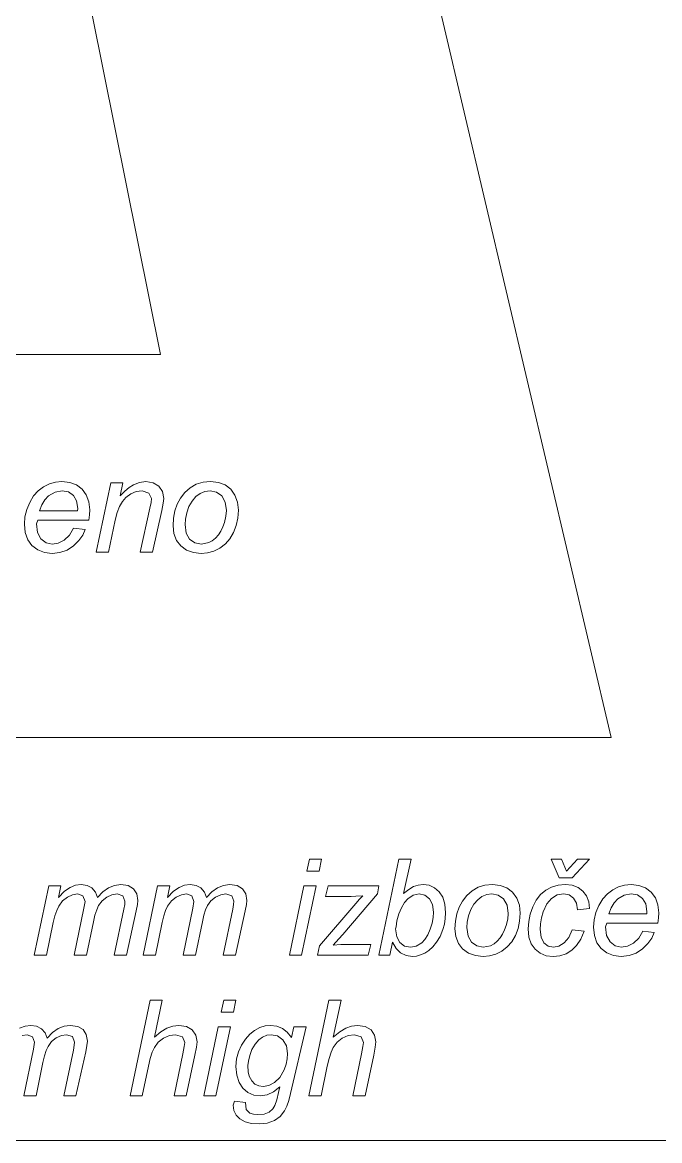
# Model space of a CAD drawing. Extents: x 0 to 297, y 0 to 420.
# Drawn here: x 226.72 to 246.64, y 92.92 to 127.89 of the extents above; entities that cross this region are included whole.
import ezdxf

# ---------------------------------------------------------------- set-up
doc = ezdxf.new("R2010")
doc.units = 0

msp = doc.modelspace()

# ---------------------------------------------------------------- linework, layer by layer
at = {"lineweight": 13}
for points in [[(224.248, 151.183), (231.039, 117.505), (174.046, 117.505)], [(234.624, 150.227), (245.128, 105.524), (168.253, 105.524)], [(250.785, 150.323), (264.305, 92.924), (191.471, 92.924)], [(226.633, 96.441), (226.8, 96.506), (226.98, 96.528), (227.164, 96.501), (227.314, 96.421), (227.426, 96.293), (227.491, 96.123), (227.658, 96.301), (227.834, 96.427), (228.02, 96.503), (228.214, 96.528), (228.449, 96.495), (228.617, 96.397), (228.717, 96.241), (228.751, 96.031), (228.738, 95.9), (228.701, 95.704), (228.394, 94.32), (228.012, 94.32), (228.311, 95.756), (228.339, 95.907), (228.349, 96.007), (228.284, 96.175), (228.101, 96.236), (227.941, 96.211), (227.777, 96.135), (227.631, 96.019), (227.522, 95.87), (227.463, 95.741), (227.41, 95.573), (227.362, 95.366), (227.144, 94.32), (226.762, 94.32), (227.066, 95.786), (227.099, 95.999), (227.035, 96.171), (226.867, 96.236), (226.712, 96.211)]]:
    msp.add_lwpolyline(points, dxfattribs=at)
for points in [[(228.32, 112.073), (228.678, 112.031), (228.603, 111.855), (228.483, 111.686), (228.317, 111.522), (228.117, 111.388), (227.893, 111.308), (227.645, 111.281), (227.411, 111.308), (227.197, 111.391), (227.017, 111.527), (226.886, 111.712), (226.807, 111.938), (226.78, 112.193), (226.799, 112.426), (226.854, 112.654), (226.947, 112.877), (227.07, 113.079), (227.214, 113.243), (227.38, 113.37), (227.562, 113.459), (227.754, 113.513), (227.956, 113.531), (228.201, 113.504), (228.411, 113.425), (228.586, 113.293), (228.717, 113.116), (228.796, 112.899), (228.822, 112.645), (228.814, 112.486), (228.791, 112.323), (227.197, 112.323), (227.155, 112.207), (227.191, 111.934), (227.298, 111.735), (227.457, 111.613), (227.647, 111.573), (227.84, 111.605), (228.029, 111.701), (228.195, 111.858)], [(229.03, 111.323), (229.482, 113.489), (229.863, 113.489), (229.779, 113.087), (229.922, 113.229), (230.057, 113.342), (230.187, 113.426), (230.378, 113.505), (230.574, 113.531), (230.809, 113.495), (230.987, 113.387), (231.099, 113.22), (231.137, 113.004), (231.123, 112.85), (231.08, 112.627), (230.787, 111.323), (230.405, 111.323), (230.706, 112.699), (230.74, 112.873), (230.751, 112.996), (230.676, 113.172), (230.459, 113.239), (230.275, 113.216), (230.105, 113.148), (229.949, 113.033), (229.845, 112.912), (229.756, 112.754), (229.681, 112.559), (229.621, 112.328), (229.412, 111.323)], [(231.428, 112.146), (231.443, 112.39), (231.488, 112.616), (231.562, 112.825), (231.666, 113.016), (231.8, 113.19), (231.965, 113.339), (232.154, 113.446), (232.367, 113.51), (232.604, 113.531), (232.846, 113.504), (233.056, 113.423), (233.232, 113.288), (233.364, 113.107), (233.444, 112.888), (233.47, 112.631), (233.453, 112.389), (233.403, 112.159), (233.32, 111.941), (233.206, 111.744), (233.064, 111.581), (232.893, 111.451), (232.705, 111.357), (232.51, 111.3), (232.309, 111.281), (232.069, 111.308), (231.852, 111.388), (231.67, 111.518), (231.537, 111.692), (231.456, 111.904)], [(227.255, 112.614), (228.445, 112.614), (228.447, 112.692), (228.413, 112.926), (228.311, 113.098), (228.156, 113.204), (227.962, 113.239), (227.74, 113.2), (227.539, 113.083), (227.423, 112.962), (227.328, 112.805)], [(231.803, 112.185), (231.839, 111.92), (231.947, 111.728), (232.111, 111.611), (232.313, 111.573), (232.543, 111.62), (232.653, 111.679), (232.755, 111.763), (232.846, 111.866), (232.922, 111.983), (232.984, 112.111), (233.033, 112.249), (233.08, 112.444), (233.095, 112.63), (233.059, 112.888), (232.95, 113.08), (232.787, 113.199), (232.585, 113.239), (232.423, 113.219), (232.275, 113.158), (232.142, 113.058), (232.023, 112.92), (231.925, 112.75), (231.857, 112.556), (231.817, 112.359)], [(235.613, 101.347), (235.691, 101.722), (236.073, 101.722), (235.995, 101.347)], [(237.865, 98.722), (238.49, 101.722), (238.871, 101.722), (238.632, 100.646), (238.798, 100.779), (238.948, 100.866), (239.093, 100.915), (239.244, 100.931), (239.433, 100.906), (239.601, 100.831), (239.746, 100.706), (239.858, 100.533), (239.926, 100.315), (239.948, 100.051), (239.939, 99.866), (239.912, 99.692), (239.868, 99.528), (239.778, 99.31), (239.67, 99.129), (239.55, 98.985), (239.426, 98.872), (239.298, 98.788), (239.168, 98.728), (239.038, 98.692), (238.913, 98.681), (238.716, 98.708), (238.544, 98.791), (238.401, 98.93), (238.294, 99.127), (238.204, 98.722)], [(244.448, 101.722), (243.909, 101.139), (243.501, 101.139), (243.251, 101.722), (243.573, 101.722), (243.73, 101.345), (244.073, 101.722)], [(227.09, 98.722), (227.54, 100.889), (227.921, 100.889), (227.846, 100.527), (228.039, 100.721), (228.21, 100.843), (228.377, 100.909), (228.558, 100.931), (228.741, 100.904), (228.892, 100.824), (229.003, 100.696), (229.068, 100.526), (229.236, 100.703), (229.412, 100.83), (229.597, 100.905), (229.792, 100.931), (230.026, 100.898), (230.194, 100.8), (230.295, 100.643), (230.328, 100.434), (230.316, 100.302), (230.279, 100.106), (229.971, 98.722), (229.59, 98.722), (229.888, 100.158), (229.917, 100.309), (229.926, 100.41), (229.861, 100.577), (229.678, 100.639), (229.518, 100.614), (229.355, 100.538), (229.209, 100.421), (229.099, 100.273), (229.041, 100.144), (228.988, 99.976), (228.939, 99.768), (228.721, 98.722), (228.34, 98.722), (228.644, 100.189), (228.676, 100.402), (228.612, 100.573), (228.445, 100.639), (228.289, 100.614), (228.126, 100.538), (227.975, 100.417), (227.855, 100.257), (227.79, 100.12), (227.732, 99.949), (227.684, 99.744), (227.471, 98.722)], [(230.495, 98.722), (230.945, 100.889), (231.326, 100.889), (231.251, 100.527), (231.444, 100.721), (231.615, 100.843), (231.782, 100.909), (231.963, 100.931), (232.146, 100.904), (232.297, 100.824), (232.408, 100.696), (232.473, 100.526), (232.641, 100.703), (232.817, 100.83), (233.002, 100.905), (233.197, 100.931), (233.431, 100.898), (233.599, 100.8), (233.7, 100.643), (233.733, 100.434), (233.721, 100.302), (233.684, 100.106), (233.376, 98.722), (232.995, 98.722), (233.293, 100.158), (233.322, 100.309), (233.331, 100.41), (233.266, 100.577), (233.083, 100.639), (232.923, 100.614), (232.76, 100.538), (232.613, 100.421), (232.504, 100.273), (232.446, 100.144), (232.393, 99.976), (232.344, 99.768), (232.126, 98.722), (231.745, 98.722), (232.049, 100.189), (232.081, 100.402), (232.017, 100.573), (231.85, 100.639), (231.694, 100.614), (231.531, 100.538), (231.38, 100.417), (231.26, 100.257), (231.195, 100.12), (231.137, 99.949), (231.089, 99.744), (230.876, 98.722)], [(235.066, 98.722), (235.518, 100.889), (235.899, 100.889), (235.448, 98.722)], [(235.948, 98.722), (236.007, 99.014), (237.14, 100.338), (237.257, 100.47), (237.366, 100.582), (237.143, 100.562), (236.994, 100.556), (236.198, 100.556), (236.281, 100.889), (237.865, 100.889), (237.816, 100.639), (236.734, 99.373), (236.611, 99.232), (236.438, 99.037), (236.678, 99.051), (236.828, 99.056), (237.615, 99.056), (237.531, 98.722)], [(240.24, 99.546), (240.254, 99.789), (240.299, 100.016), (240.373, 100.225), (240.477, 100.416), (240.611, 100.59), (240.776, 100.739), (240.965, 100.845), (241.178, 100.909), (241.415, 100.931), (241.658, 100.904), (241.867, 100.823), (242.043, 100.687), (242.175, 100.506), (242.255, 100.288), (242.281, 100.031), (242.265, 99.789), (242.215, 99.559), (242.131, 99.34), (242.017, 99.144), (241.875, 98.981), (241.704, 98.851), (241.516, 98.756), (241.322, 98.7), (241.12, 98.681), (240.88, 98.707), (240.663, 98.788), (240.481, 98.918), (240.348, 99.092), (240.267, 99.304)], [(243.906, 99.514), (244.281, 99.472), (244.177, 99.227), (244.047, 99.029), (243.891, 98.876), (243.714, 98.767), (243.522, 98.702), (243.314, 98.681), (243.096, 98.706), (242.908, 98.781), (242.748, 98.907), (242.628, 99.079), (242.555, 99.29), (242.531, 99.542), (242.547, 99.776), (242.594, 100.007), (242.673, 100.235), (242.781, 100.444), (242.917, 100.617), (243.08, 100.753), (243.265, 100.852), (243.466, 100.911), (243.684, 100.931), (243.903, 100.908), (244.089, 100.839), (244.242, 100.725), (244.357, 100.573), (244.425, 100.392), (244.448, 100.181), (244.073, 100.139), (244.042, 100.348), (243.953, 100.506), (243.817, 100.606), (243.643, 100.639), (243.435, 100.604), (243.256, 100.499), (243.11, 100.323), (242.999, 100.073), (242.948, 99.886), (242.917, 99.703), (242.906, 99.524), (242.936, 99.283), (243.025, 99.11), (243.159, 99.007), (243.32, 98.972), (243.491, 99.006), (243.655, 99.106), (243.798, 99.275)], [(246.113, 99.472), (246.471, 99.431), (246.396, 99.255), (246.276, 99.086), (246.11, 98.922), (245.91, 98.788), (245.686, 98.707), (245.438, 98.681), (245.203, 98.708), (244.99, 98.791), (244.81, 98.926), (244.679, 99.112), (244.6, 99.338), (244.573, 99.593), (244.592, 99.826), (244.647, 100.054), (244.74, 100.277), (244.863, 100.479), (245.007, 100.643), (245.173, 100.769), (245.355, 100.859), (245.547, 100.913), (245.749, 100.931), (245.994, 100.904), (246.204, 100.825), (246.379, 100.693), (246.51, 100.515), (246.588, 100.299), (246.615, 100.045), (246.607, 99.886), (246.584, 99.722), (244.99, 99.722), (244.948, 99.606), (244.984, 99.334), (245.091, 99.135), (245.25, 99.013), (245.44, 98.972), (245.633, 99.004), (245.822, 99.101), (245.988, 99.258)], [(238.402, 99.612), (238.387, 99.545), (238.42, 99.298), (238.519, 99.118), (238.667, 99.009), (238.848, 98.972), (239.034, 99.006), (239.203, 99.108), (239.305, 99.215), (239.393, 99.357), (239.469, 99.532), (239.527, 99.719), (239.561, 99.896), (239.573, 100.063), (239.541, 100.306), (239.444, 100.488), (239.3, 100.601), (239.125, 100.639), (238.937, 100.6), (238.765, 100.485), (238.662, 100.364), (238.57, 100.206), (238.491, 100.011), (238.424, 99.792)], [(240.615, 99.585), (240.651, 99.32), (240.759, 99.128), (240.922, 99.011), (241.124, 98.972), (241.354, 99.019), (241.464, 99.079), (241.566, 99.163), (241.657, 99.266), (241.733, 99.383), (241.795, 99.511), (241.844, 99.649), (241.891, 99.844), (241.906, 100.03), (241.87, 100.287), (241.761, 100.479), (241.598, 100.599), (241.397, 100.639), (241.234, 100.619), (241.087, 100.558), (240.953, 100.457), (240.834, 100.32), (240.736, 100.15), (240.668, 99.955), (240.628, 99.759)], [(245.048, 100.014), (246.238, 100.014), (246.24, 100.092), (246.206, 100.326), (246.104, 100.498), (245.949, 100.604), (245.755, 100.639), (245.533, 100.6), (245.332, 100.483), (245.216, 100.362), (245.121, 100.205)], [(230.084, 94.32), (230.709, 97.32), (231.091, 97.32), (230.848, 96.158), (231.049, 96.328), (231.236, 96.442), (231.418, 96.507), (231.605, 96.528), (231.847, 96.493), (232.028, 96.386), (232.141, 96.222), (232.179, 96.012), (232.162, 95.85), (232.113, 95.593), (231.84, 94.32), (231.459, 94.32), (231.733, 95.635), (231.778, 95.868), (231.792, 95.995), (231.719, 96.169), (231.508, 96.236), (231.314, 96.21), (231.129, 96.131), (230.968, 96.005), (230.846, 95.84), (230.78, 95.693), (230.718, 95.495), (230.659, 95.247), (230.466, 94.32)], [(232.934, 96.945), (233.012, 97.32), (233.394, 97.32), (233.316, 96.945)], [(235.674, 94.32), (236.299, 97.32), (236.68, 97.32), (236.438, 96.158), (236.639, 96.328), (236.826, 96.442), (237.008, 96.507), (237.195, 96.528), (237.437, 96.493), (237.618, 96.386), (237.731, 96.222), (237.769, 96.012), (237.752, 95.85), (237.703, 95.593), (237.43, 94.32), (237.049, 94.32), (237.323, 95.635), (237.367, 95.868), (237.382, 95.995), (237.309, 96.169), (237.098, 96.236), (236.904, 96.21), (236.719, 96.131), (236.558, 96.005), (236.436, 95.84), (236.37, 95.693), (236.307, 95.495), (236.249, 95.247), (236.055, 94.32)], [(233.352, 94.153), (233.689, 94.111), (233.719, 93.897), (233.828, 93.787), (233.94, 93.749), (234.081, 93.736), (234.279, 93.756), (234.436, 93.815), (234.553, 93.914), (234.614, 94.025), (234.672, 94.197), (234.727, 94.432), (234.763, 94.607), (234.569, 94.448), (234.367, 94.352), (234.157, 94.32), (233.952, 94.346), (233.771, 94.427), (233.613, 94.561), (233.491, 94.743), (233.418, 94.971), (233.394, 95.243), (233.413, 95.479), (233.471, 95.702), (233.567, 95.912), (233.69, 96.099), (233.828, 96.252), (233.98, 96.372), (234.142, 96.459), (234.306, 96.511), (234.474, 96.528), (234.674, 96.505), (234.85, 96.434), (235.001, 96.317), (235.128, 96.152), (235.206, 96.486), (235.591, 96.486), (235.101, 94.393), (235.049, 94.178), (234.987, 93.998), (234.916, 93.852), (234.778, 93.68), (234.596, 93.551), (234.376, 93.471), (234.124, 93.445), (233.884, 93.462), (233.68, 93.516), (233.517, 93.603), (233.402, 93.723), (233.333, 93.87), (233.311, 94.036)], [(232.387, 94.32), (232.839, 96.486), (233.22, 96.486), (232.769, 94.32)], [(233.769, 95.272), (233.78, 95.076), (233.812, 94.936), (233.887, 94.796), (233.988, 94.694), (234.108, 94.632), (234.242, 94.611), (234.424, 94.643), (234.605, 94.739), (234.769, 94.902), (234.898, 95.135), (234.96, 95.311), (234.997, 95.481), (235.01, 95.646), (234.973, 95.889), (234.861, 96.076), (234.694, 96.196), (234.492, 96.236), (234.359, 96.218), (234.229, 96.163), (234.106, 96.072), (233.992, 95.942), (233.895, 95.778), (233.826, 95.586), (233.783, 95.404)]]:
    msp.add_lwpolyline(points, close=True, dxfattribs=at)

doc.saveas('drawing.dxf')
